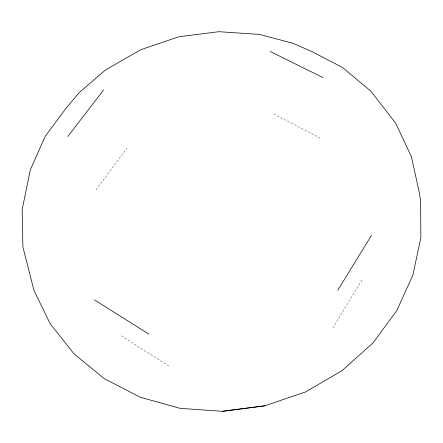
<?xml version="1.0" encoding="UTF-8"?>
<svg xmlns="http://www.w3.org/2000/svg" width="443" height="443" viewBox="0 0 443 443"><rect width="100%" height="100%" fill="white"/><g stroke="black" fill="none" stroke-linecap="round" stroke-linejoin="round"><path stroke-width="0.33" stroke-dasharray="2.21 1.66" d="M332.704 328.185L362.053 279.821M96.087 189.82L127.052 147.979M273.791 114.028L320.045 137.961M121.271 335.755L169.11 366.223"/><path stroke-width="0.66" d="M337.749 290.315L371.406 235.493M67.807 136.494L103.54 90.018M222.491 411.309L264.825 405.816L305.41 392.005L341.963 370.719L372.868 343.087L396.806 310.593L412.926 274.904L420.85 237.741L420.628 200.751L419.488 193.486L411.475 156.877L395.649 123.143L370.824 91.18L342.445 67.436L311.656 51.443L292.779 43.226L259.454 34.41L218.92 31.691L178.867 36.747L140.686 49.76L105.473 69.977L79.236 92.565L66.112 108.197L45.302 136.151L30.301 169.979L22.15 209.639L22.898 246.939L33.967 290.453L50.209 323.794L73.859 353.686L104.221 378.615L140.182 397.216L180.223 408.363L222.491 411.309L264.92 405.777M270.241 51.493L322.831 77.514M94.337 299.806L148.959 334.177"/></g></svg>
